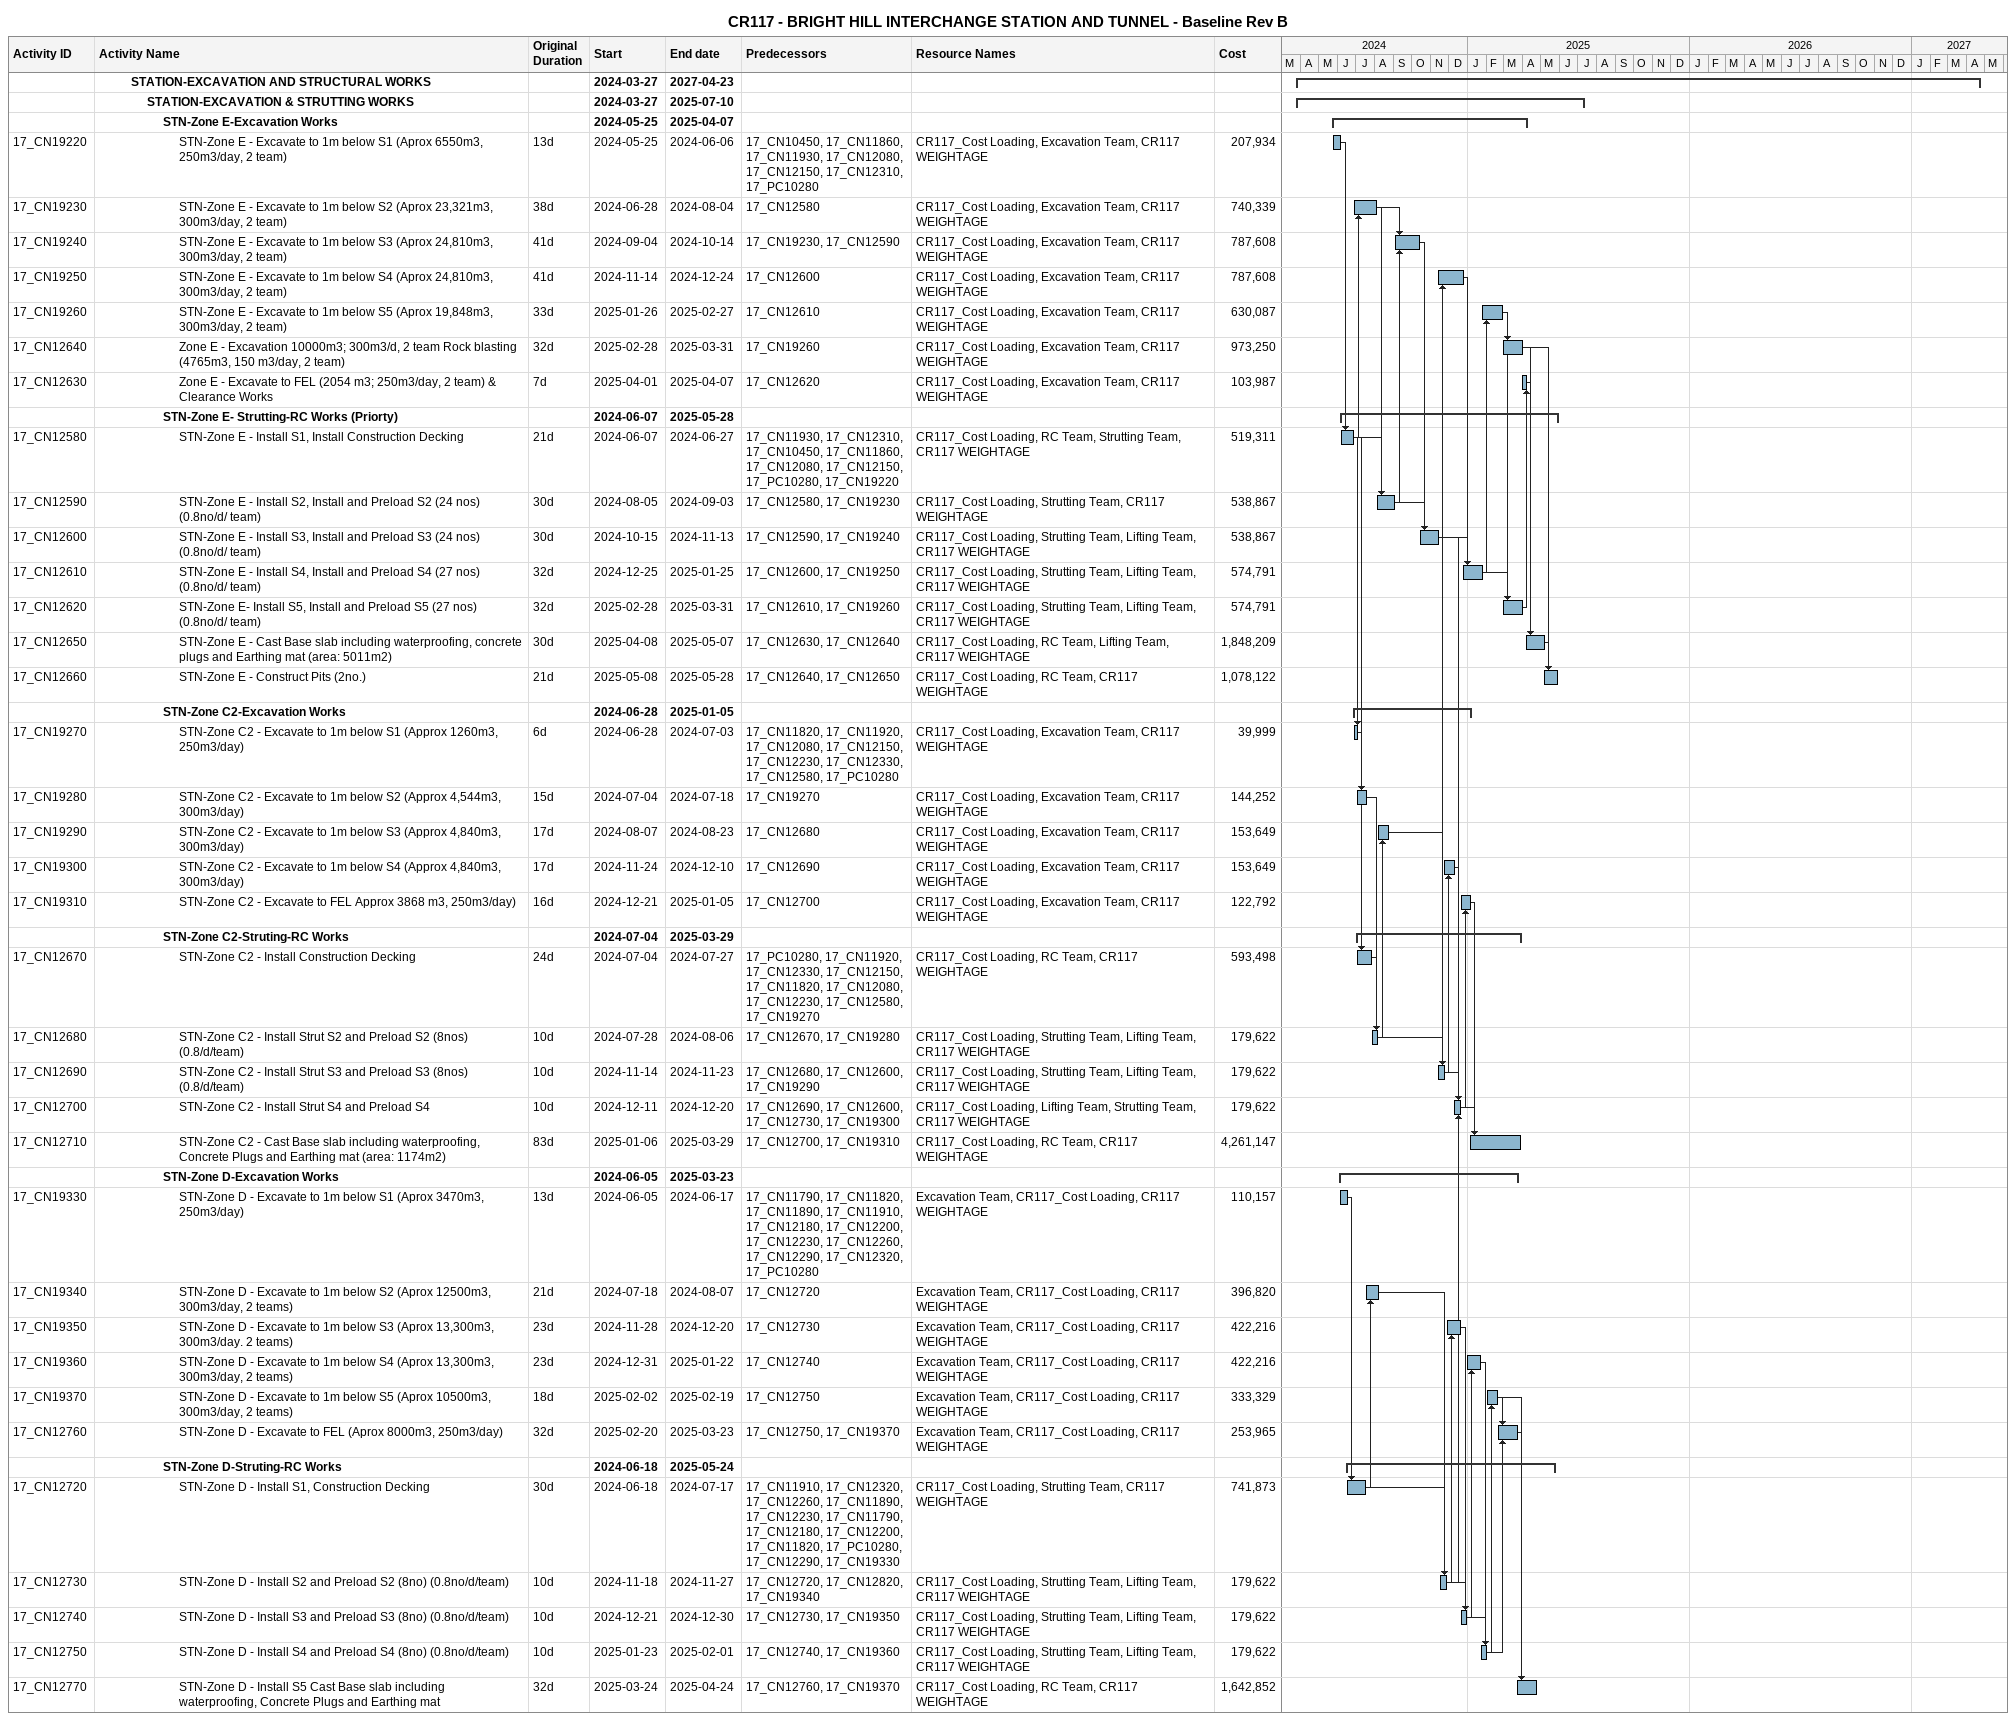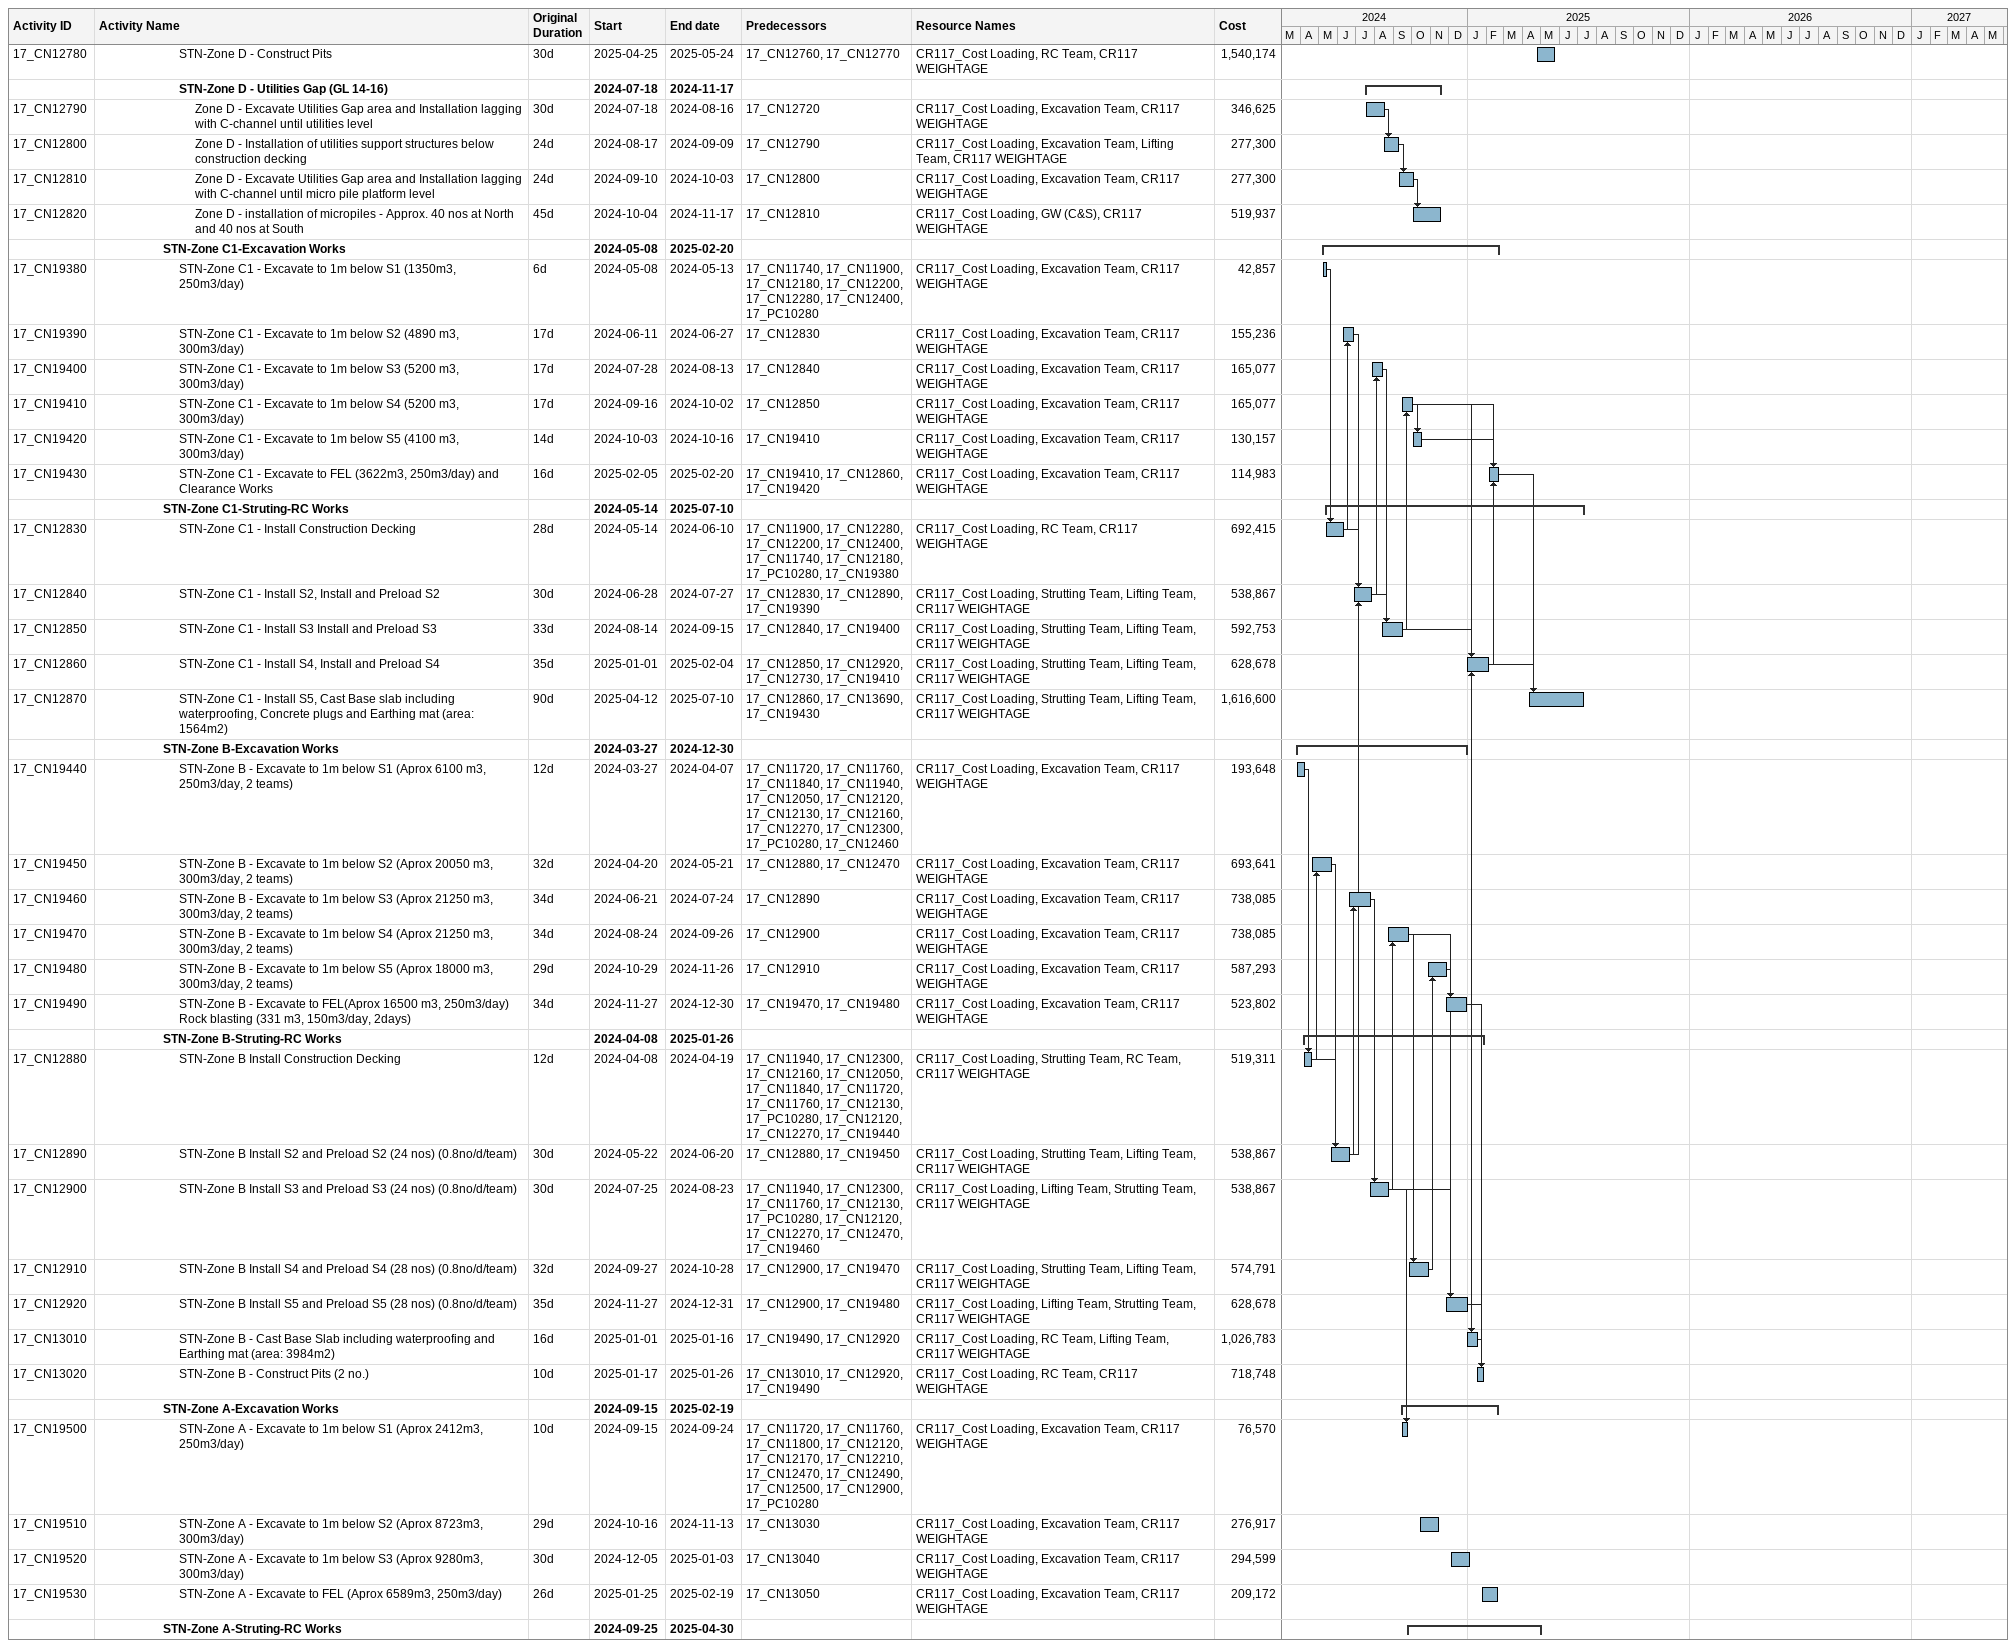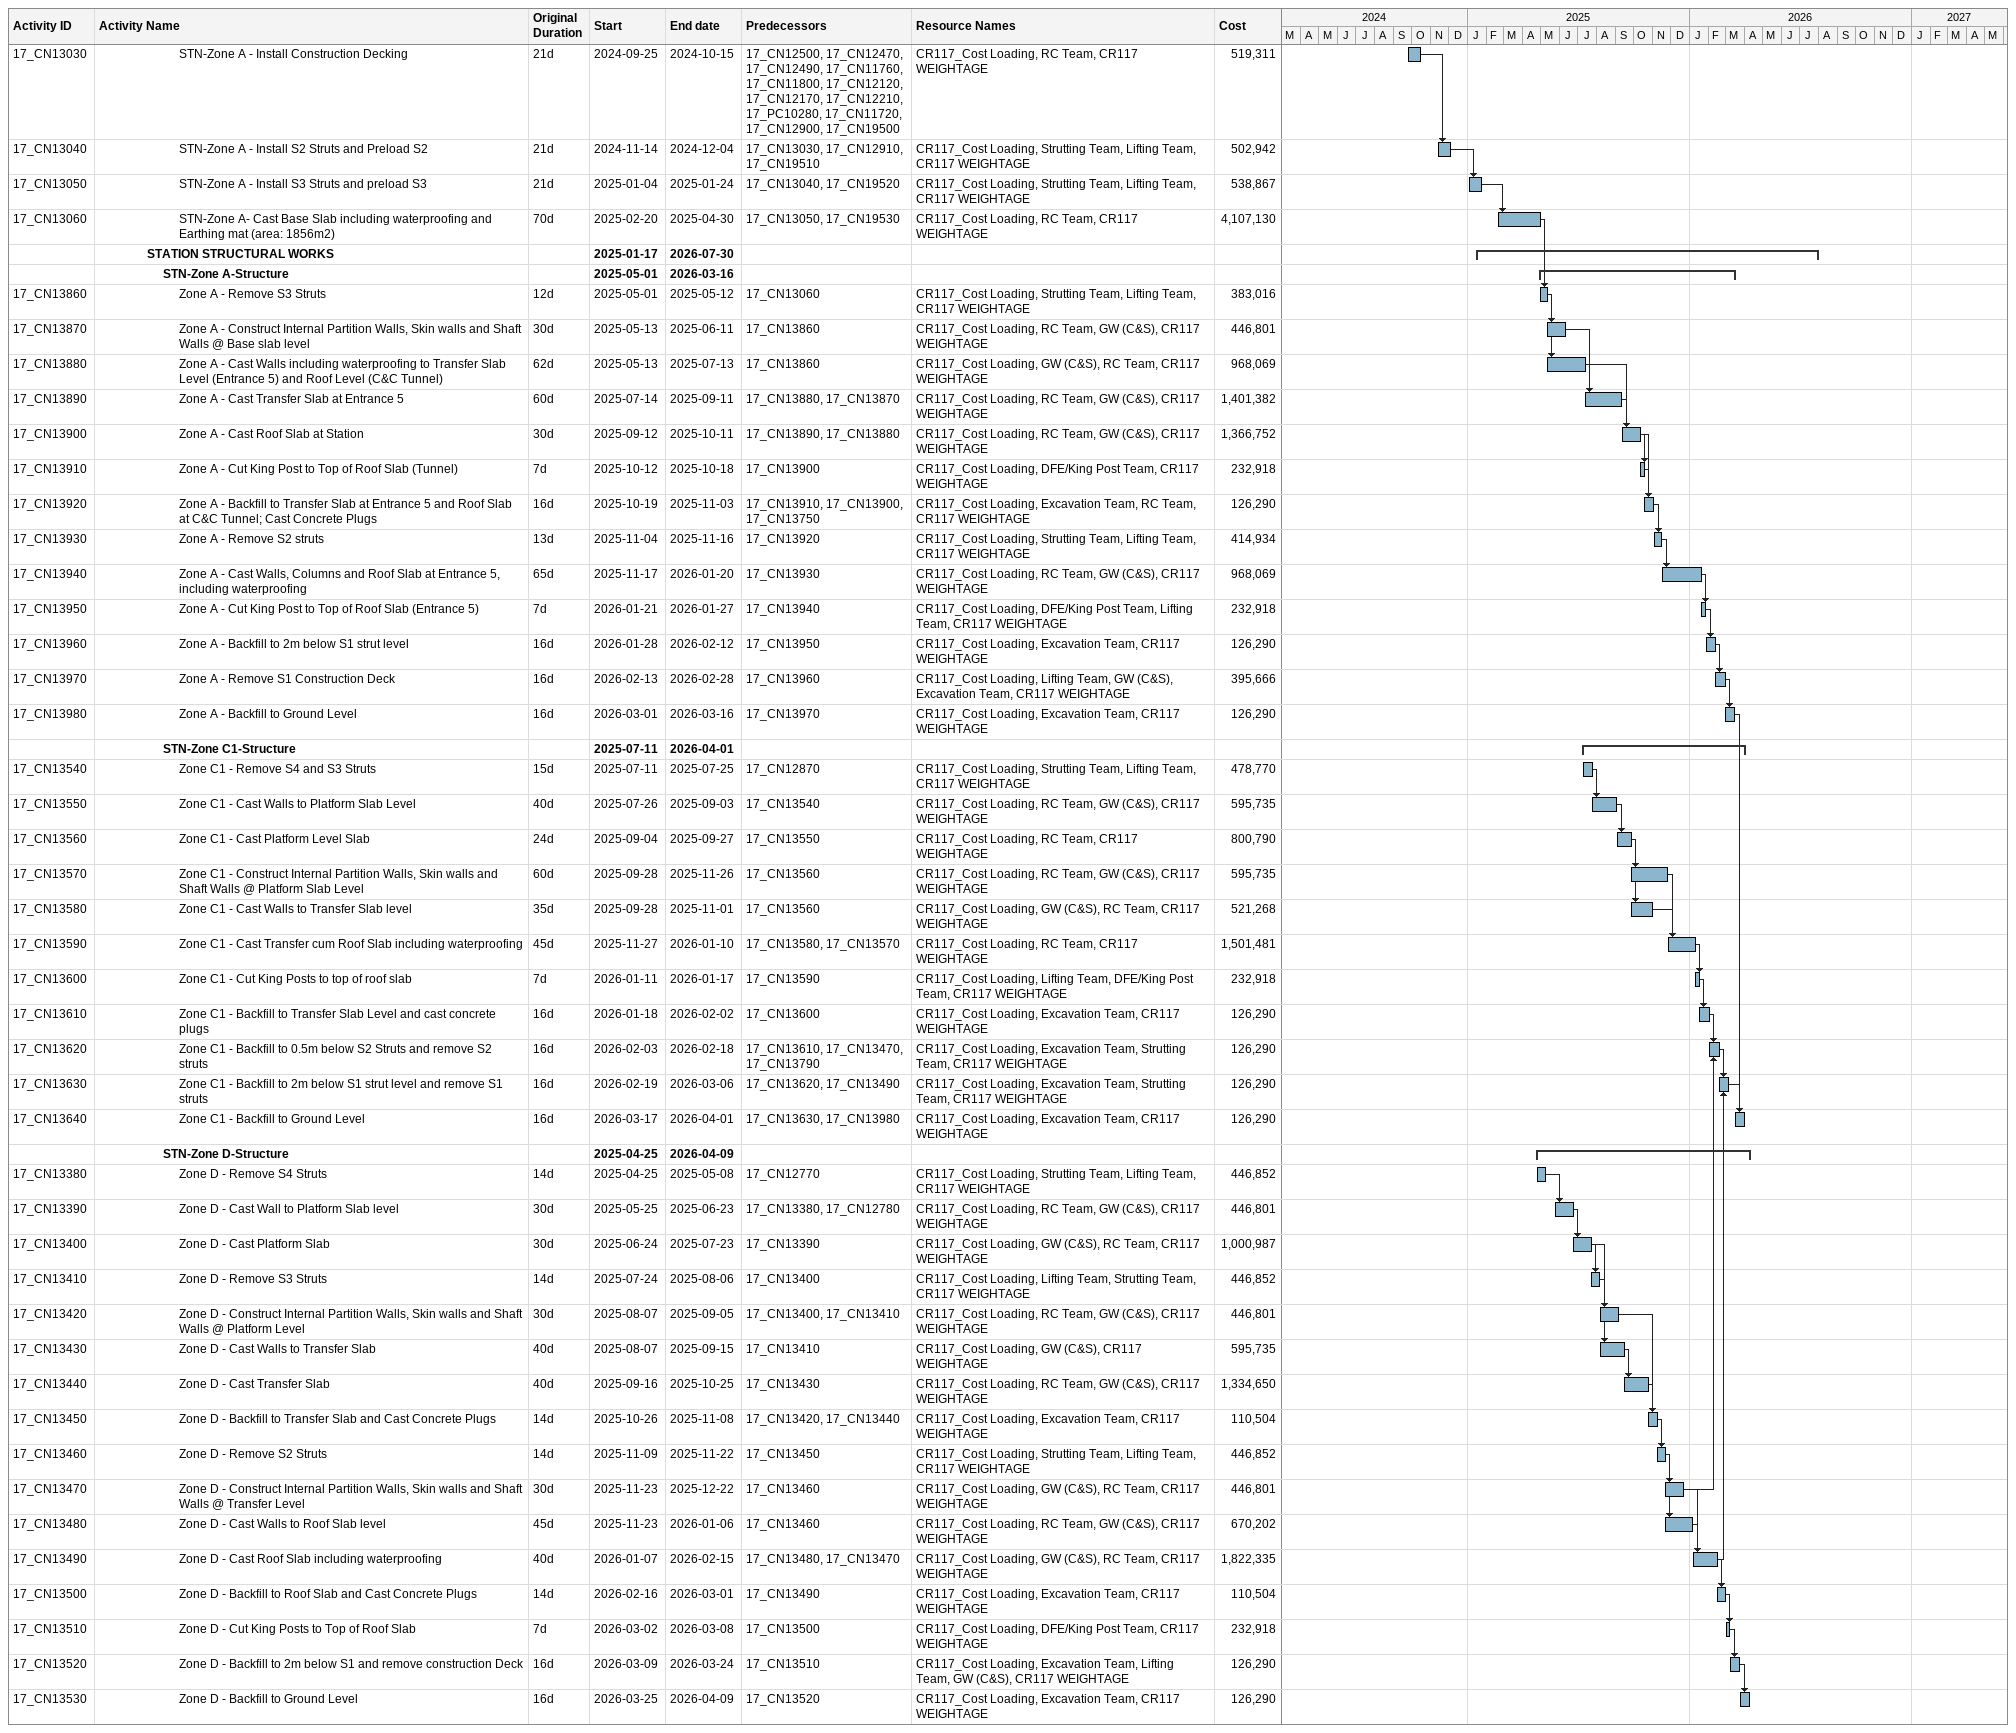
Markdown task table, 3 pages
CR117 - BRIGHT HILL INTERCHANGE STATION AND TUNNEL - Baseline Rev B

| ID | Level | Task | Original duration | Start | Finish | Predecessors | Resources | Cost |
|---|---|---|---|---|---|---|---|---|
|  | 3 | **STATION-EXCAVATION AND STRUCTURAL WORKS** |  | 2024-03-27 | 2027-04-23 |  |  |  |
|  | 4 | **STATION-EXCAVATION & STRUTTING WORKS** |  | 2024-03-27 | 2025-07-10 |  |  |  |
|  | 5 | **STN-Zone E-Excavation Works** |  | 2024-05-25 | 2025-04-07 |  |  |  |
| 17_CN19220 | 6 | STN-Zone E - Excavate to 1m below S1 (Aprox 6550m3, 250m3/day, 2 team) | 13d | 2024-05-25 | 2024-06-06 | 17_CN10450, 17_CN11860, 17_CN11930, 17_CN12080, 17_CN12150, 17_CN12310, 17_PC10280 | CR117_Cost Loading, Excavation Team, CR117 WEIGHTAGE | 207934 |
| 17_CN19230 | 6 | STN-Zone E - Excavate to 1m below S2 (Aprox 23,321m3, 300m3/day, 2 team) | 38d | 2024-06-28 | 2024-08-04 | 17_CN12580 | CR117_Cost Loading, Excavation Team, CR117 WEIGHTAGE | 740339 |
| 17_CN19240 | 6 | STN-Zone E - Excavate to 1m below S3 (Aprox 24,810m3, 300m3/day, 2 team) | 41d | 2024-09-04 | 2024-10-14 | 17_CN19230, 17_CN12590 | CR117_Cost Loading, Excavation Team, CR117 WEIGHTAGE | 787608 |
| 17_CN19250 | 6 | STN-Zone E - Excavate to 1m below S4 (Aprox 24,810m3, 300m3/day, 2 team) | 41d | 2024-11-14 | 2024-12-24 | 17_CN12600 | CR117_Cost Loading, Excavation Team, CR117 WEIGHTAGE | 787608 |
| 17_CN19260 | 6 | STN-Zone E - Excavate to 1m below S5 (Aprox 19,848m3, 300m3/day, 2 team) | 33d | 2025-01-26 | 2025-02-27 | 17_CN12610 | CR117_Cost Loading, Excavation Team, CR117 WEIGHTAGE | 630087 |
| 17_CN12640 | 6 | Zone E - Excavation 10000m3; 300m3/d, 2 team Rock blasting (4765m3, 150 m3/day, 2 team) | 32d | 2025-02-28 | 2025-03-31 | 17_CN19260 | CR117_Cost Loading, Excavation Team, CR117 WEIGHTAGE | 973250 |
| 17_CN12630 | 6 | Zone E - Excavate to FEL (2054 m3; 250m3/day, 2 team) & Clearance Works | 7d | 2025-04-01 | 2025-04-07 | 17_CN12620 | CR117_Cost Loading, Excavation Team, CR117 WEIGHTAGE | 103987 |
|  | 5 | **STN-Zone E- Strutting-RC Works (Priorty)** |  | 2024-06-07 | 2025-05-28 |  |  |  |
| 17_CN12580 | 6 | STN-Zone E - Install S1, Install Construction Decking | 21d | 2024-06-07 | 2024-06-27 | 17_CN11930, 17_CN12310, 17_CN10450, 17_CN11860, 17_CN12080, 17_CN12150, 17_PC10280, 17_CN19220 | CR117_Cost Loading, RC Team, Strutting Team, CR117 WEIGHTAGE | 519311 |
| 17_CN12590 | 6 | STN-Zone E - Install S2, Install and Preload S2 (24 nos) (0.8no/d/ team) | 30d | 2024-08-05 | 2024-09-03 | 17_CN12580, 17_CN19230 | CR117_Cost Loading, Strutting Team, CR117 WEIGHTAGE | 538867 |
| 17_CN12600 | 6 | STN-Zone E - Install S3, Install and Preload S3 (24 nos) (0.8no/d/ team) | 30d | 2024-10-15 | 2024-11-13 | 17_CN12590, 17_CN19240 | CR117_Cost Loading, Strutting Team, Lifting Team, CR117 WEIGHTAGE | 538867 |
| 17_CN12610 | 6 | STN-Zone E - Install S4, Install and Preload S4 (27 nos) (0.8no/d/ team) | 32d | 2024-12-25 | 2025-01-25 | 17_CN12600, 17_CN19250 | CR117_Cost Loading, Strutting Team, Lifting Team, CR117 WEIGHTAGE | 574791 |
| 17_CN12620 | 6 | STN-Zone E- Install S5, Install and Preload S5 (27 nos) (0.8no/d/ team) | 32d | 2025-02-28 | 2025-03-31 | 17_CN12610, 17_CN19260 | CR117_Cost Loading, Strutting Team, Lifting Team, CR117 WEIGHTAGE | 574791 |
| 17_CN12650 | 6 | STN-Zone E - Cast Base slab including waterproofing, concrete plugs and Earthing mat (area: 5011m2) | 30d | 2025-04-08 | 2025-05-07 | 17_CN12630, 17_CN12640 | CR117_Cost Loading, RC Team, Lifting Team, CR117 WEIGHTAGE | 1848209 |
| 17_CN12660 | 6 | STN-Zone E - Construct Pits (2no.) | 21d | 2025-05-08 | 2025-05-28 | 17_CN12640, 17_CN12650 | CR117_Cost Loading, RC Team, CR117 WEIGHTAGE | 1078122 |
|  | 5 | **STN-Zone C2-Excavation Works** |  | 2024-06-28 | 2025-01-05 |  |  |  |
| 17_CN19270 | 6 | STN-Zone C2 - Excavate to 1m below S1 (Approx 1260m3, 250m3/day) | 6d | 2024-06-28 | 2024-07-03 | 17_CN11820, 17_CN11920, 17_CN12080, 17_CN12150, 17_CN12230, 17_CN12330, 17_CN12580, 17_PC10280 | CR117_Cost Loading, Excavation Team, CR117 WEIGHTAGE | 39999 |
| 17_CN19280 | 6 | STN-Zone C2 - Excavate to 1m below S2 (Approx 4,544m3, 300m3/day) | 15d | 2024-07-04 | 2024-07-18 | 17_CN19270 | CR117_Cost Loading, Excavation Team, CR117 WEIGHTAGE | 144252 |
| 17_CN19290 | 6 | STN-Zone C2 - Excavate to 1m below S3 (Approx 4,840m3, 300m3/day) | 17d | 2024-08-07 | 2024-08-23 | 17_CN12680 | CR117_Cost Loading, Excavation Team, CR117 WEIGHTAGE | 153649 |
| 17_CN19300 | 6 | STN-Zone C2 - Excavate to 1m below S4 (Approx 4,840m3, 300m3/day) | 17d | 2024-11-24 | 2024-12-10 | 17_CN12690 | CR117_Cost Loading, Excavation Team, CR117 WEIGHTAGE | 153649 |
| 17_CN19310 | 6 | STN-Zone C2 - Excavate to FEL Approx 3868 m3, 250m3/day) | 16d | 2024-12-21 | 2025-01-05 | 17_CN12700 | CR117_Cost Loading, Excavation Team, CR117 WEIGHTAGE | 122792 |
|  | 5 | **STN-Zone C2-Struting-RC Works** |  | 2024-07-04 | 2025-03-29 |  |  |  |
| 17_CN12670 | 6 | STN-Zone C2 - Install Construction Decking | 24d | 2024-07-04 | 2024-07-27 | 17_PC10280, 17_CN11920, 17_CN12330, 17_CN12150, 17_CN11820, 17_CN12080, 17_CN12230, 17_CN12580, 17_CN19270 | CR117_Cost Loading, RC Team, CR117 WEIGHTAGE | 593498 |
| 17_CN12680 | 6 | STN-Zone C2 - Install Strut S2 and Preload S2 (8nos) (0.8/d/team) | 10d | 2024-07-28 | 2024-08-06 | 17_CN12670, 17_CN19280 | CR117_Cost Loading, Strutting Team, Lifting Team, CR117 WEIGHTAGE | 179622 |
| 17_CN12690 | 6 | STN-Zone C2 - Install Strut S3 and Preload S3 (8nos) (0.8/d/team) | 10d | 2024-11-14 | 2024-11-23 | 17_CN12680, 17_CN12600, 17_CN19290 | CR117_Cost Loading, Strutting Team, Lifting Team, CR117 WEIGHTAGE | 179622 |
| 17_CN12700 | 6 | STN-Zone C2 - Install Strut S4 and Preload S4 | 10d | 2024-12-11 | 2024-12-20 | 17_CN12690, 17_CN12600, 17_CN12730, 17_CN19300 | CR117_Cost Loading, Lifting Team, Strutting Team, CR117 WEIGHTAGE | 179622 |
| 17_CN12710 | 6 | STN-Zone C2 - Cast Base slab including waterproofing, Concrete Plugs and Earthing mat (area: 1174m2) | 83d | 2025-01-06 | 2025-03-29 | 17_CN12700, 17_CN19310 | CR117_Cost Loading, RC Team, CR117 WEIGHTAGE | 4261147 |
|  | 5 | **STN-Zone D-Excavation Works** |  | 2024-06-05 | 2025-03-23 |  |  |  |
| 17_CN19330 | 6 | STN-Zone D - Excavate to 1m below S1 (Aprox 3470m3, 250m3/day) | 13d | 2024-06-05 | 2024-06-17 | 17_CN11790, 17_CN11820, 17_CN11890, 17_CN11910, 17_CN12180, 17_CN12200, 17_CN12230, 17_CN12260, 17_CN12290, 17_CN12320, 17_PC10280 | Excavation Team, CR117_Cost Loading, CR117 WEIGHTAGE | 110157 |
| 17_CN19340 | 6 | STN-Zone D - Excavate to 1m below S2 (Aprox 12500m3, 300m3/day, 2 teams) | 21d | 2024-07-18 | 2024-08-07 | 17_CN12720 | Excavation Team, CR117_Cost Loading, CR117 WEIGHTAGE | 396820 |
| 17_CN19350 | 6 | STN-Zone D - Excavate to 1m below S3 (Aprox 13,300m3, 300m3/day. 2 teams) | 23d | 2024-11-28 | 2024-12-20 | 17_CN12730 | Excavation Team, CR117_Cost Loading, CR117 WEIGHTAGE | 422216 |
| 17_CN19360 | 6 | STN-Zone D - Excavate to 1m below S4 (Aprox 13,300m3, 300m3/day, 2 teams) | 23d | 2024-12-31 | 2025-01-22 | 17_CN12740 | Excavation Team, CR117_Cost Loading, CR117 WEIGHTAGE | 422216 |
| 17_CN19370 | 6 | STN-Zone D - Excavate to 1m below S5 (Aprox 10500m3, 300m3/day, 2 teams) | 18d | 2025-02-02 | 2025-02-19 | 17_CN12750 | Excavation Team, CR117_Cost Loading, CR117 WEIGHTAGE | 333329 |
| 17_CN12760 | 6 | STN-Zone D - Excavate to FEL (Aprox 8000m3, 250m3/day) | 32d | 2025-02-20 | 2025-03-23 | 17_CN12750, 17_CN19370 | Excavation Team, CR117_Cost Loading, CR117 WEIGHTAGE | 253965 |
|  | 5 | **STN-Zone D-Struting-RC Works** |  | 2024-06-18 | 2025-05-24 |  |  |  |
| 17_CN12720 | 6 | STN-Zone D - Install S1, Construction Decking | 30d | 2024-06-18 | 2024-07-17 | 17_CN11910, 17_CN12320, 17_CN12260, 17_CN11890, 17_CN12230, 17_CN11790, 17_CN12180, 17_CN12200, 17_CN11820, 17_PC10280, 17_CN12290, 17_CN19330 | CR117_Cost Loading, Strutting Team, CR117 WEIGHTAGE | 741873 |
| 17_CN12730 | 6 | STN-Zone D - Install S2 and Preload S2 (8no) (0.8no/d/team) | 10d | 2024-11-18 | 2024-11-27 | 17_CN12720, 17_CN12820, 17_CN19340 | CR117_Cost Loading, Strutting Team, Lifting Team, CR117 WEIGHTAGE | 179622 |
| 17_CN12740 | 6 | STN-Zone D - Install S3 and Preload S3 (8no) (0.8no/d/team) | 10d | 2024-12-21 | 2024-12-30 | 17_CN12730, 17_CN19350 | CR117_Cost Loading, Strutting Team, Lifting Team, CR117 WEIGHTAGE | 179622 |
| 17_CN12750 | 6 | STN-Zone D - Install S4 and Preload S4 (8no) (0.8no/d/team) | 10d | 2025-01-23 | 2025-02-01 | 17_CN12740, 17_CN19360 | CR117_Cost Loading, Strutting Team, Lifting Team, CR117 WEIGHTAGE | 179622 |
| 17_CN12770 | 6 | STN-Zone D - Install S5 Cast Base slab including waterproofing, Concrete Plugs and Earthing mat | 32d | 2025-03-24 | 2025-04-24 | 17_CN12760, 17_CN19370 | CR117_Cost Loading, RC Team, CR117 WEIGHTAGE | 1642852 |
| 17_CN12780 | 6 | STN-Zone D - Construct Pits | 30d | 2025-04-25 | 2025-05-24 | 17_CN12760, 17_CN12770 | CR117_Cost Loading, RC Team, CR117 WEIGHTAGE | 1540174 |
|  | 6 | **STN-Zone D - Utilities Gap (GL 14-16)** |  | 2024-07-18 | 2024-11-17 |  |  |  |
| 17_CN12790 | 7 | Zone D - Excavate Utilities Gap area and Installation lagging with C-channel until utilities level | 30d | 2024-07-18 | 2024-08-16 | 17_CN12720 | CR117_Cost Loading, Excavation Team, CR117 WEIGHTAGE | 346625 |
| 17_CN12800 | 7 | Zone D - Installation of utilities support structures below construction decking | 24d | 2024-08-17 | 2024-09-09 | 17_CN12790 | CR117_Cost Loading, Excavation Team, Lifting Team, CR117 WEIGHTAGE | 277300 |
| 17_CN12810 | 7 | Zone D - Excavate Utilities Gap area and Installation lagging with C-channel until micro pile platform level | 24d | 2024-09-10 | 2024-10-03 | 17_CN12800 | CR117_Cost Loading, Excavation Team, CR117 WEIGHTAGE | 277300 |
| 17_CN12820 | 7 | Zone D - installation of micropiles - Approx. 40 nos at North and 40 nos at South | 45d | 2024-10-04 | 2024-11-17 | 17_CN12810 | CR117_Cost Loading, GW (C&S), CR117 WEIGHTAGE | 519937 |
|  | 5 | **STN-Zone C1-Excavation Works** |  | 2024-05-08 | 2025-02-20 |  |  |  |
| 17_CN19380 | 6 | STN-Zone C1 - Excavate to 1m below S1 (1350m3, 250m3/day) | 6d | 2024-05-08 | 2024-05-13 | 17_CN11740, 17_CN11900, 17_CN12180, 17_CN12200, 17_CN12280, 17_CN12400, 17_PC10280 | CR117_Cost Loading, Excavation Team, CR117 WEIGHTAGE | 42857 |
| 17_CN19390 | 6 | STN-Zone C1 - Excavate to 1m below S2 (4890 m3, 300m3/day) | 17d | 2024-06-11 | 2024-06-27 | 17_CN12830 | CR117_Cost Loading, Excavation Team, CR117 WEIGHTAGE | 155236 |
| 17_CN19400 | 6 | STN-Zone C1 - Excavate to 1m below S3 (5200 m3, 300m3/day) | 17d | 2024-07-28 | 2024-08-13 | 17_CN12840 | CR117_Cost Loading, Excavation Team, CR117 WEIGHTAGE | 165077 |
| 17_CN19410 | 6 | STN-Zone C1 - Excavate to 1m below S4 (5200 m3, 300m3/day) | 17d | 2024-09-16 | 2024-10-02 | 17_CN12850 | CR117_Cost Loading, Excavation Team, CR117 WEIGHTAGE | 165077 |
| 17_CN19420 | 6 | STN-Zone C1 - Excavate to 1m below S5 (4100 m3, 300m3/day) | 14d | 2024-10-03 | 2024-10-16 | 17_CN19410 | CR117_Cost Loading, Excavation Team, CR117 WEIGHTAGE | 130157 |
| 17_CN19430 | 6 | STN-Zone C1 - Excavate to FEL (3622m3, 250m3/day) and Clearance Works | 16d | 2025-02-05 | 2025-02-20 | 17_CN19410, 17_CN12860, 17_CN19420 | CR117_Cost Loading, Excavation Team, CR117 WEIGHTAGE | 114983 |
|  | 5 | **STN-Zone C1-Struting-RC Works** |  | 2024-05-14 | 2025-07-10 |  |  |  |
| 17_CN12830 | 6 | STN-Zone C1 - Install Construction Decking | 28d | 2024-05-14 | 2024-06-10 | 17_CN11900, 17_CN12280, 17_CN12200, 17_CN12400, 17_CN11740, 17_CN12180, 17_PC10280, 17_CN19380 | CR117_Cost Loading, RC Team, CR117 WEIGHTAGE | 692415 |
| 17_CN12840 | 6 | STN-Zone C1 - Install S2, Install and Preload S2 | 30d | 2024-06-28 | 2024-07-27 | 17_CN12830, 17_CN12890, 17_CN19390 | CR117_Cost Loading, Strutting Team, Lifting Team, CR117 WEIGHTAGE | 538867 |
| 17_CN12850 | 6 | STN-Zone C1 - Install S3 Install and Preload S3 | 33d | 2024-08-14 | 2024-09-15 | 17_CN12840, 17_CN19400 | CR117_Cost Loading, Strutting Team, Lifting Team, CR117 WEIGHTAGE | 592753 |
| 17_CN12860 | 6 | STN-Zone C1 - Install S4, Install and Preload S4 | 35d | 2025-01-01 | 2025-02-04 | 17_CN12850, 17_CN12920, 17_CN12730, 17_CN19410 | CR117_Cost Loading, Strutting Team, Lifting Team, CR117 WEIGHTAGE | 628678 |
| 17_CN12870 | 6 | STN-Zone C1 - Install S5, Cast Base slab including waterproofing, Concrete plugs and Earthing mat (area: 1564m2) | 90d | 2025-04-12 | 2025-07-10 | 17_CN12860, 17_CN13690, 17_CN19430 | CR117_Cost Loading, Strutting Team, Lifting Team, CR117 WEIGHTAGE | 1616600 |
|  | 5 | **STN-Zone B-Excavation Works** |  | 2024-03-27 | 2024-12-30 |  |  |  |
| 17_CN19440 | 6 | STN-Zone B - Excavate to 1m below S1 (Aprox 6100 m3, 250m3/day, 2 teams) | 12d | 2024-03-27 | 2024-04-07 | 17_CN11720, 17_CN11760, 17_CN11840, 17_CN11940, 17_CN12050, 17_CN12120, 17_CN12130, 17_CN12160, 17_CN12270, 17_CN12300, 17_PC10280, 17_CN12460 | CR117_Cost Loading, Excavation Team, CR117 WEIGHTAGE | 193648 |
| 17_CN19450 | 6 | STN-Zone B - Excavate to 1m below S2 (Aprox 20050 m3, 300m3/day, 2 teams) | 32d | 2024-04-20 | 2024-05-21 | 17_CN12880, 17_CN12470 | CR117_Cost Loading, Excavation Team, CR117 WEIGHTAGE | 693641 |
| 17_CN19460 | 6 | STN-Zone B - Excavate to 1m below S3 (Aprox 21250 m3, 300m3/day, 2 teams) | 34d | 2024-06-21 | 2024-07-24 | 17_CN12890 | CR117_Cost Loading, Excavation Team, CR117 WEIGHTAGE | 738085 |
| 17_CN19470 | 6 | STN-Zone B - Excavate to 1m below S4 (Aprox 21250 m3, 300m3/day, 2 teams) | 34d | 2024-08-24 | 2024-09-26 | 17_CN12900 | CR117_Cost Loading, Excavation Team, CR117 WEIGHTAGE | 738085 |
| 17_CN19480 | 6 | STN-Zone B - Excavate to 1m below S5 (Aprox 18000 m3, 300m3/day, 2 teams) | 29d | 2024-10-29 | 2024-11-26 | 17_CN12910 | CR117_Cost Loading, Excavation Team, CR117 WEIGHTAGE | 587293 |
| 17_CN19490 | 6 | STN-Zone B - Excavate to FEL(Aprox 16500 m3, 250m3/day) Rock blasting (331 m3, 150m3/day, 2days) | 34d | 2024-11-27 | 2024-12-30 | 17_CN19470, 17_CN19480 | CR117_Cost Loading, Excavation Team, CR117 WEIGHTAGE | 523802 |
|  | 5 | **STN-Zone B-Struting-RC Works** |  | 2024-04-08 | 2025-01-26 |  |  |  |
| 17_CN12880 | 6 | STN-Zone B Install Construction Decking | 12d | 2024-04-08 | 2024-04-19 | 17_CN11940, 17_CN12300, 17_CN12160, 17_CN12050, 17_CN11840, 17_CN11720, 17_CN11760, 17_CN12130, 17_PC10280, 17_CN12120, 17_CN12270, 17_CN19440 | CR117_Cost Loading, Strutting Team, RC Team, CR117 WEIGHTAGE | 519311 |
| 17_CN12890 | 6 | STN-Zone B Install S2 and Preload S2 (24 nos) (0.8no/d/team) | 30d | 2024-05-22 | 2024-06-20 | 17_CN12880, 17_CN19450 | CR117_Cost Loading, Strutting Team, Lifting Team, CR117 WEIGHTAGE | 538867 |
| 17_CN12900 | 6 | STN-Zone B Install S3 and Preload S3 (24 nos) (0.8no/d/team) | 30d | 2024-07-25 | 2024-08-23 | 17_CN11940, 17_CN12300, 17_CN11760, 17_CN12130, 17_PC10280, 17_CN12120, 17_CN12270, 17_CN12470, 17_CN19460 | CR117_Cost Loading, Lifting Team, Strutting Team, CR117 WEIGHTAGE | 538867 |
| 17_CN12910 | 6 | STN-Zone B Install S4 and Preload S4 (28 nos) (0.8no/d/team) | 32d | 2024-09-27 | 2024-10-28 | 17_CN12900, 17_CN19470 | CR117_Cost Loading, Strutting Team, Lifting Team, CR117 WEIGHTAGE | 574791 |
| 17_CN12920 | 6 | STN-Zone B Install S5 and Preload S5 (28 nos) (0.8no/d/team) | 35d | 2024-11-27 | 2024-12-31 | 17_CN12900, 17_CN19480 | CR117_Cost Loading, Lifting Team, Strutting Team, CR117 WEIGHTAGE | 628678 |
| 17_CN13010 | 6 | STN-Zone B - Cast Base Slab including waterproofing and Earthing mat (area: 3984m2) | 16d | 2025-01-01 | 2025-01-16 | 17_CN19490, 17_CN12920 | CR117_Cost Loading, RC Team, Lifting Team, CR117 WEIGHTAGE | 1026783 |
| 17_CN13020 | 6 | STN-Zone B - Construct Pits (2 no.) | 10d | 2025-01-17 | 2025-01-26 | 17_CN13010, 17_CN12920, 17_CN19490 | CR117_Cost Loading, RC Team, CR117 WEIGHTAGE | 718748 |
|  | 5 | **STN-Zone A-Excavation Works** |  | 2024-09-15 | 2025-02-19 |  |  |  |
| 17_CN19500 | 6 | STN-Zone A - Excavate to 1m below S1 (Aprox 2412m3, 250m3/day) | 10d | 2024-09-15 | 2024-09-24 | 17_CN11720, 17_CN11760, 17_CN11800, 17_CN12120, 17_CN12170, 17_CN12210, 17_CN12470, 17_CN12490, 17_CN12500, 17_CN12900, 17_PC10280 | CR117_Cost Loading, Excavation Team, CR117 WEIGHTAGE | 76570 |
| 17_CN19510 | 6 | STN-Zone A - Excavate to 1m below S2 (Aprox 8723m3, 300m3/day) | 29d | 2024-10-16 | 2024-11-13 | 17_CN13030 | CR117_Cost Loading, Excavation Team, CR117 WEIGHTAGE | 276917 |
| 17_CN19520 | 6 | STN-Zone A - Excavate to 1m below S3 (Aprox 9280m3, 300m3/day) | 30d | 2024-12-05 | 2025-01-03 | 17_CN13040 | CR117_Cost Loading, Excavation Team, CR117 WEIGHTAGE | 294599 |
| 17_CN19530 | 6 | STN-Zone A - Excavate to FEL (Aprox 6589m3, 250m3/day) | 26d | 2025-01-25 | 2025-02-19 | 17_CN13050 | CR117_Cost Loading, Excavation Team, CR117 WEIGHTAGE | 209172 |
|  | 5 | **STN-Zone A-Struting-RC Works** |  | 2024-09-25 | 2025-04-30 |  |  |  |
| 17_CN13030 | 6 | STN-Zone A - Install Construction Decking | 21d | 2024-09-25 | 2024-10-15 | 17_CN12500, 17_CN12470, 17_CN12490, 17_CN11760, 17_CN11800, 17_CN12120, 17_CN12170, 17_CN12210, 17_PC10280, 17_CN11720, 17_CN12900, 17_CN19500 | CR117_Cost Loading, RC Team, CR117 WEIGHTAGE | 519311 |
| 17_CN13040 | 6 | STN-Zone A - Install S2 Struts and Preload S2 | 21d | 2024-11-14 | 2024-12-04 | 17_CN13030, 17_CN12910, 17_CN19510 | CR117_Cost Loading, Strutting Team, Lifting Team, CR117 WEIGHTAGE | 502942 |
| 17_CN13050 | 6 | STN-Zone A - Install S3 Struts and preload S3 | 21d | 2025-01-04 | 2025-01-24 | 17_CN13040, 17_CN19520 | CR117_Cost Loading, Strutting Team, Lifting Team, CR117 WEIGHTAGE | 538867 |
| 17_CN13060 | 6 | STN-Zone A- Cast Base Slab including waterproofing and Earthing mat (area: 1856m2) | 70d | 2025-02-20 | 2025-04-30 | 17_CN13050, 17_CN19530 | CR117_Cost Loading, RC Team, CR117 WEIGHTAGE | 4107130 |
|  | 4 | **STATION STRUCTURAL WORKS** |  | 2025-01-17 | 2026-07-30 |  |  |  |
|  | 5 | **STN-Zone A-Structure** |  | 2025-05-01 | 2026-03-16 |  |  |  |
| 17_CN13860 | 6 | Zone A - Remove S3 Struts | 12d | 2025-05-01 | 2025-05-12 | 17_CN13060 | CR117_Cost Loading, Strutting Team, Lifting Team, CR117 WEIGHTAGE | 383016 |
| 17_CN13870 | 6 | Zone A - Construct Internal Partition Walls, Skin walls and Shaft Walls @ Base slab level | 30d | 2025-05-13 | 2025-06-11 | 17_CN13860 | CR117_Cost Loading, RC Team, GW (C&S), CR117 WEIGHTAGE | 446801 |
| 17_CN13880 | 6 | Zone A - Cast Walls including waterproofing to Transfer Slab Level (Entrance 5) and Roof Level (C&C Tunnel) | 62d | 2025-05-13 | 2025-07-13 | 17_CN13860 | CR117_Cost Loading, GW (C&S), RC Team, CR117 WEIGHTAGE | 968069 |
| 17_CN13890 | 6 | Zone A - Cast Transfer Slab at Entrance 5 | 60d | 2025-07-14 | 2025-09-11 | 17_CN13880, 17_CN13870 | CR117_Cost Loading, RC Team, GW (C&S), CR117 WEIGHTAGE | 1401382 |
| 17_CN13900 | 6 | Zone A - Cast Roof Slab at Station | 30d | 2025-09-12 | 2025-10-11 | 17_CN13890, 17_CN13880 | CR117_Cost Loading, RC Team, GW (C&S), CR117 WEIGHTAGE | 1366752 |
| 17_CN13910 | 6 | Zone A - Cut King Post to Top of Roof Slab (Tunnel) | 7d | 2025-10-12 | 2025-10-18 | 17_CN13900 | CR117_Cost Loading, DFE/King Post Team, CR117 WEIGHTAGE | 232918 |
| 17_CN13920 | 6 | Zone A - Backfill to Transfer Slab at Entrance 5 and Roof Slab at C&C Tunnel; Cast Concrete Plugs | 16d | 2025-10-19 | 2025-11-03 | 17_CN13910, 17_CN13900, 17_CN13750 | CR117_Cost Loading, Excavation Team, RC Team, CR117 WEIGHTAGE | 126290 |
| 17_CN13930 | 6 | Zone A - Remove S2 struts | 13d | 2025-11-04 | 2025-11-16 | 17_CN13920 | CR117_Cost Loading, Strutting Team, Lifting Team, CR117 WEIGHTAGE | 414934 |
| 17_CN13940 | 6 | Zone A - Cast Walls, Columns and Roof Slab at Entrance 5, including waterproofing | 65d | 2025-11-17 | 2026-01-20 | 17_CN13930 | CR117_Cost Loading, RC Team, GW (C&S), CR117 WEIGHTAGE | 968069 |
| 17_CN13950 | 6 | Zone A - Cut King Post to Top of Roof Slab (Entrance 5) | 7d | 2026-01-21 | 2026-01-27 | 17_CN13940 | CR117_Cost Loading, DFE/King Post Team, Lifting Team, CR117 WEIGHTAGE | 232918 |
| 17_CN13960 | 6 | Zone A - Backfill to 2m below S1 strut level | 16d | 2026-01-28 | 2026-02-12 | 17_CN13950 | CR117_Cost Loading, Excavation Team, CR117 WEIGHTAGE | 126290 |
| 17_CN13970 | 6 | Zone A - Remove S1 Construction Deck | 16d | 2026-02-13 | 2026-02-28 | 17_CN13960 | CR117_Cost Loading, Lifting Team, GW (C&S), Excavation Team, CR117 WEIGHTAGE | 395666 |
| 17_CN13980 | 6 | Zone A - Backfill to Ground Level | 16d | 2026-03-01 | 2026-03-16 | 17_CN13970 | CR117_Cost Loading, Excavation Team, CR117 WEIGHTAGE | 126290 |
|  | 5 | **STN-Zone C1-Structure** |  | 2025-07-11 | 2026-04-01 |  |  |  |
| 17_CN13540 | 6 | Zone C1 - Remove S4 and S3 Struts | 15d | 2025-07-11 | 2025-07-25 | 17_CN12870 | CR117_Cost Loading, Strutting Team, Lifting Team, CR117 WEIGHTAGE | 478770 |
| 17_CN13550 | 6 | Zone C1 - Cast Walls to Platform Slab Level | 40d | 2025-07-26 | 2025-09-03 | 17_CN13540 | CR117_Cost Loading, RC Team, GW (C&S), CR117 WEIGHTAGE | 595735 |
| 17_CN13560 | 6 | Zone C1 - Cast Platform Level Slab | 24d | 2025-09-04 | 2025-09-27 | 17_CN13550 | CR117_Cost Loading, RC Team, CR117 WEIGHTAGE | 800790 |
| 17_CN13570 | 6 | Zone C1 - Construct Internal Partition Walls, Skin walls and Shaft Walls @ Platform Slab Level | 60d | 2025-09-28 | 2025-11-26 | 17_CN13560 | CR117_Cost Loading, RC Team, GW (C&S), CR117 WEIGHTAGE | 595735 |
| 17_CN13580 | 6 | Zone C1 - Cast Walls to Transfer Slab level | 35d | 2025-09-28 | 2025-11-01 | 17_CN13560 | CR117_Cost Loading, GW (C&S), RC Team, CR117 WEIGHTAGE | 521268 |
| 17_CN13590 | 6 | Zone C1 - Cast Transfer cum Roof Slab including waterproofing | 45d | 2025-11-27 | 2026-01-10 | 17_CN13580, 17_CN13570 | CR117_Cost Loading, RC Team, CR117 WEIGHTAGE | 1501481 |
| 17_CN13600 | 6 | Zone C1 - Cut King Posts to top of roof slab | 7d | 2026-01-11 | 2026-01-17 | 17_CN13590 | CR117_Cost Loading, Lifting Team, DFE/King Post Team, CR117 WEIGHTAGE | 232918 |
| 17_CN13610 | 6 | Zone C1 - Backfill to Transfer Slab Level and cast concrete plugs | 16d | 2026-01-18 | 2026-02-02 | 17_CN13600 | CR117_Cost Loading, Excavation Team, CR117 WEIGHTAGE | 126290 |
| 17_CN13620 | 6 | Zone C1 - Backfill to 0.5m below S2 Struts and remove S2 struts | 16d | 2026-02-03 | 2026-02-18 | 17_CN13610, 17_CN13470, 17_CN13790 | CR117_Cost Loading, Excavation Team, Strutting Team, CR117 WEIGHTAGE | 126290 |
| 17_CN13630 | 6 | Zone C1 - Backfill to 2m below S1 strut level and remove S1 struts | 16d | 2026-02-19 | 2026-03-06 | 17_CN13620, 17_CN13490 | CR117_Cost Loading, Excavation Team, Strutting Team, CR117 WEIGHTAGE | 126290 |
| 17_CN13640 | 6 | Zone C1 - Backfill to Ground Level | 16d | 2026-03-17 | 2026-04-01 | 17_CN13630, 17_CN13980 | CR117_Cost Loading, Excavation Team, CR117 WEIGHTAGE | 126290 |
|  | 5 | **STN-Zone D-Structure** |  | 2025-04-25 | 2026-04-09 |  |  |  |
| 17_CN13380 | 6 | Zone D - Remove S4 Struts | 14d | 2025-04-25 | 2025-05-08 | 17_CN12770 | CR117_Cost Loading, Strutting Team, Lifting Team, CR117 WEIGHTAGE | 446852 |
| 17_CN13390 | 6 | Zone D - Cast Wall to Platform Slab level | 30d | 2025-05-25 | 2025-06-23 | 17_CN13380, 17_CN12780 | CR117_Cost Loading, RC Team, GW (C&S), CR117 WEIGHTAGE | 446801 |
| 17_CN13400 | 6 | Zone D - Cast Platform Slab | 30d | 2025-06-24 | 2025-07-23 | 17_CN13390 | CR117_Cost Loading, GW (C&S), RC Team, CR117 WEIGHTAGE | 1000987 |
| 17_CN13410 | 6 | Zone D - Remove S3 Struts | 14d | 2025-07-24 | 2025-08-06 | 17_CN13400 | CR117_Cost Loading, Lifting Team, Strutting Team, CR117 WEIGHTAGE | 446852 |
| 17_CN13420 | 6 | Zone D - Construct Internal Partition Walls, Skin walls and Shaft Walls @ Platform Level | 30d | 2025-08-07 | 2025-09-05 | 17_CN13400, 17_CN13410 | CR117_Cost Loading, RC Team, GW (C&S), CR117 WEIGHTAGE | 446801 |
| 17_CN13430 | 6 | Zone D - Cast Walls to Transfer Slab | 40d | 2025-08-07 | 2025-09-15 | 17_CN13410 | CR117_Cost Loading, GW (C&S), CR117 WEIGHTAGE | 595735 |
| 17_CN13440 | 6 | Zone D - Cast Transfer Slab | 40d | 2025-09-16 | 2025-10-25 | 17_CN13430 | CR117_Cost Loading, RC Team, GW (C&S), CR117 WEIGHTAGE | 1334650 |
| 17_CN13450 | 6 | Zone D - Backfill to Transfer Slab and Cast Concrete Plugs | 14d | 2025-10-26 | 2025-11-08 | 17_CN13420, 17_CN13440 | CR117_Cost Loading, Excavation Team, CR117 WEIGHTAGE | 110504 |
| 17_CN13460 | 6 | Zone D - Remove S2 Struts | 14d | 2025-11-09 | 2025-11-22 | 17_CN13450 | CR117_Cost Loading, Strutting Team, Lifting Team, CR117 WEIGHTAGE | 446852 |
| 17_CN13470 | 6 | Zone D - Construct Internal Partition Walls, Skin walls and Shaft Walls @ Transfer Level | 30d | 2025-11-23 | 2025-12-22 | 17_CN13460 | CR117_Cost Loading, GW (C&S), RC Team, CR117 WEIGHTAGE | 446801 |
| 17_CN13480 | 6 | Zone D - Cast Walls to Roof Slab level | 45d | 2025-11-23 | 2026-01-06 | 17_CN13460 | CR117_Cost Loading, RC Team, GW (C&S), CR117 WEIGHTAGE | 670202 |
| 17_CN13490 | 6 | Zone D - Cast Roof Slab including waterproofing | 40d | 2026-01-07 | 2026-02-15 | 17_CN13480, 17_CN13470 | CR117_Cost Loading, GW (C&S), RC Team, CR117 WEIGHTAGE | 1822335 |
| 17_CN13500 | 6 | Zone D - Backfill to Roof Slab and Cast Concrete Plugs | 14d | 2026-02-16 | 2026-03-01 | 17_CN13490 | CR117_Cost Loading, Excavation Team, CR117 WEIGHTAGE | 110504 |
| 17_CN13510 | 6 | Zone D - Cut King Posts to Top of Roof Slab | 7d | 2026-03-02 | 2026-03-08 | 17_CN13500 | CR117_Cost Loading, DFE/King Post Team, CR117 WEIGHTAGE | 232918 |
| 17_CN13520 | 6 | Zone D - Backfill to 2m below S1 and remove construction Deck | 16d | 2026-03-09 | 2026-03-24 | 17_CN13510 | CR117_Cost Loading, Excavation Team, Lifting Team, GW (C&S), CR117 WEIGHTAGE | 126290 |
| 17_CN13530 | 6 | Zone D - Backfill to Ground Level | 16d | 2026-03-25 | 2026-04-09 | 17_CN13520 | CR117_Cost Loading, Excavation Team, CR117 WEIGHTAGE | 126290 |
